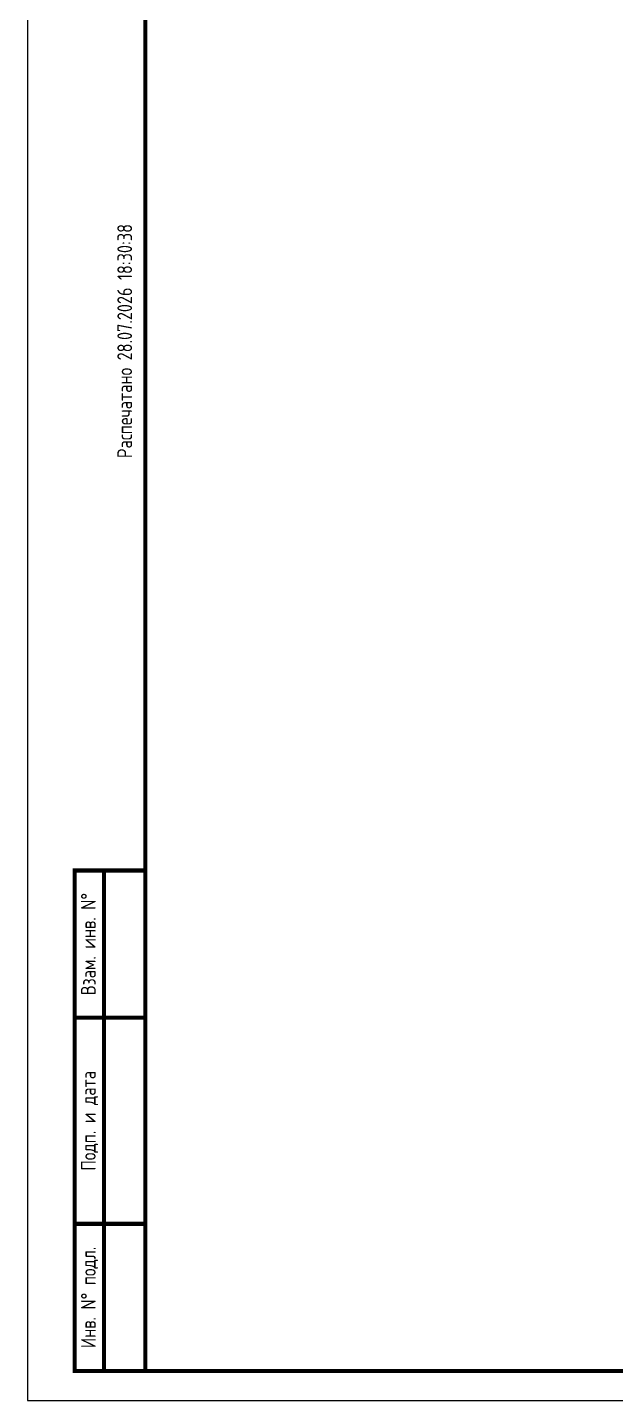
# Model space of a CAD drawing. Header units: millimetres. Extents: x -205 to 4435, y 0 to 4374.
# Drawn here: x 1043 to 1442, y 2546 to 3478 of the extents above; entities that cross this region are included whole.
import ezdxf
from ezdxf.enums import TextEntityAlignment as Align

# ---------------------------------------------------------------- set-up
doc = ezdxf.new("R2010")
doc.units = ezdxf.units.MM
doc.layers.add('0_UNC Defpoints ЭОМ', color=6, linetype='Continuous', plot=False)
doc.layers.add('0_Рамка', color=7, linetype='Continuous')
doc.styles.add('СПДС', font='isocpeur.ttf', dxfattribs={"width": 0.8, "height": 2.5})

# ---------------------------------------------------------------- blocks, each defined once
blk = doc.blocks.new('*U205')
at = {"layer": '0_Рамка', "const_width": 0.7}
for points in [[(20, 5), (292, 5), (292, 415), (20, 415)], [(8, 5), (20, 5), (20, 90), (8, 90)]]:
    blk.add_lwpolyline(points, close=True, dxfattribs=at)
for points in [[(13, 5), (13, 90)], [(20, 65), (8, 65)], [(20, 30), (8, 30)]]:
    blk.add_lwpolyline(points, dxfattribs=at)
at = {"layer": 'Defpoints'}
blk.add_lwpolyline([(0, 0), (297, 0), (297, 420), (0, 420)], close=True, dxfattribs=at)
at = {"layer": '0_Рамка', "style": 'СПДС', "width": 0.8}
blk.add_text('Распечатано 28.07.2026 18:30:38', height=2.5, rotation=90, dxfattribs=at).set_placement((16.5, 160), align=Align.MIDDLE_LEFT)
for s, p in [('Взам. инв. N%%D', (12.33, 77.5)), ('Подп. и дата', (12.33, 47.5)), ('Инв. N%%D подл.', (12.33, 17.5))]:
    blk.add_text(s, height=2.5, rotation=90, dxfattribs=at).set_placement(p, align=Align.BOTTOM_CENTER)
blk.add_attdef('ФОРМАТ', (274, 1.5), '', height=2.5, dxfattribs=at)

msp = doc.modelspace()

# ---------------------------------------------------------------- block references
at = {"layer": '0_UNC Defpoints ЭОМ', "xscale": 4, "yscale": 4, "zscale": 4}
msp.add_blockref('*U205', (1042.7, 2545.76), dxfattribs=at)

doc.saveas('drawing.dxf')
